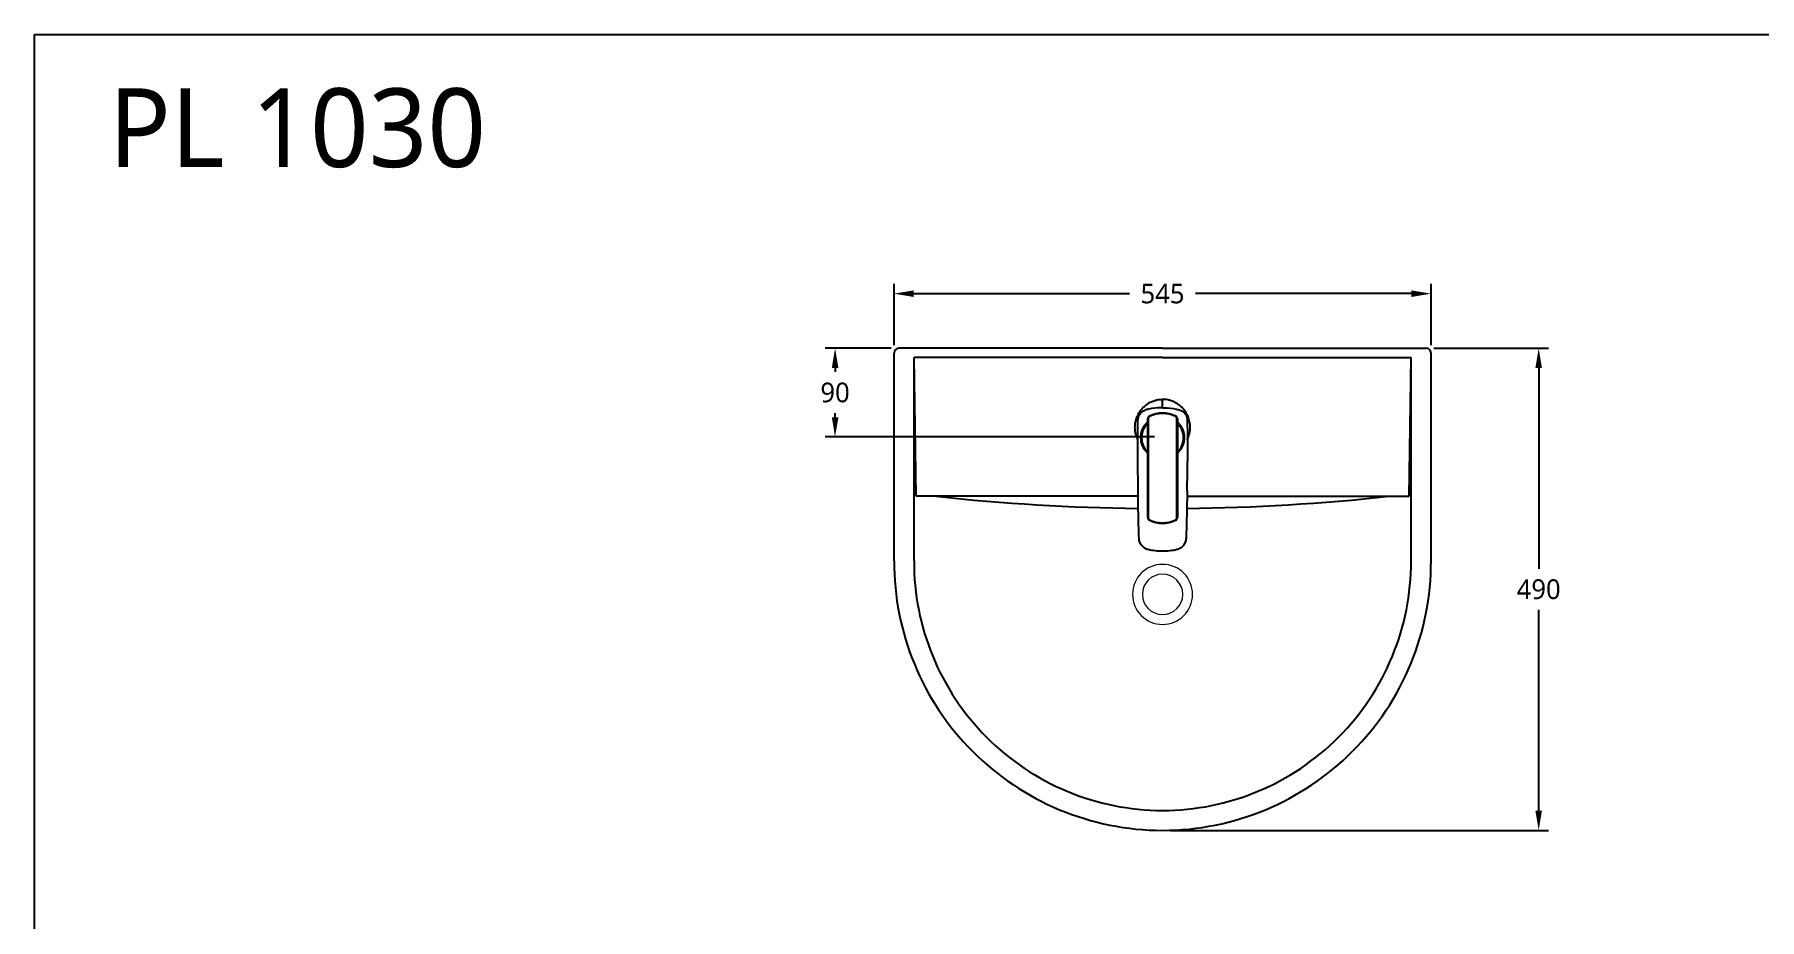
# Model space of a CAD drawing. Header units: millimetres. Extents: x 28 to 9741, y 28 to 4195.
# Drawn here: x 6641 to 8393, y 3296 to 4195 of the extents above; entities that cross this region are included whole.
import ezdxf
from ezdxf.lldxf.tags import DXFTag

# ---------------------------------------------------------------- set-up
doc = ezdxf.new("R2010")
doc.units = ezdxf.units.MM
doc.layers.get('0').update_dxf_attribs({"linetype": 'CONTINUOUS'})
doc.layers.get('Defpoints').update_dxf_attribs({"linetype": 'CONTINUOUS'})
doc.layers.add('1', color=7, linetype='CONTINUOUS')
doc.layers.add('5', color=5, linetype='PHANTOM')
doc.styles.add('GHS', font='romans', dxfattribs={"bigfont": 'ghs'})
tags = doc.linetypes.add('PHANTOM', pattern=[50.5, 18, -6.5, 6.5, -6.5, 6.5, -6.5]).pattern_tags.tags
tags[14:15] = [DXFTag(74, 4), DXFTag(75, 0), DXFTag(340, '0'), DXFTag(46, 0.0), DXFTag(50, 0.0), DXFTag(44, 0.0), DXFTag(45, 0.0)]
tags[12:13] = [DXFTag(74, 4), DXFTag(75, 0), DXFTag(340, '0'), DXFTag(46, 0.0), DXFTag(50, 0.0), DXFTag(44, 0.0), DXFTag(45, 0.0)]
tags[10:11] = [DXFTag(74, 4), DXFTag(75, 0), DXFTag(340, '0'), DXFTag(46, 0.0), DXFTag(50, 0.0), DXFTag(44, 0.0), DXFTag(45, 0.0)]
tags[8:9] = [DXFTag(74, 4), DXFTag(75, 0), DXFTag(340, '0'), DXFTag(46, 0.0), DXFTag(50, 0.0), DXFTag(44, 0.0), DXFTag(45, 0.0)]
tags[6:7] = [DXFTag(74, 4), DXFTag(75, 0), DXFTag(340, '0'), DXFTag(46, 0.0), DXFTag(50, 0.0), DXFTag(44, 0.0), DXFTag(45, 0.0)]
tags[4:5] = [DXFTag(74, 4), DXFTag(75, 0), DXFTag(340, '0'), DXFTag(46, 0.0), DXFTag(50, 0.0), DXFTag(44, 0.0), DXFTag(45, 0.0)]
doc.dimstyles.get("Standard").update_dxf_attribs({"dimtxt": 0.18, "dimasz": 0.18, "dimexe": 0.18, "dimexo": 0.0625, "dimgap": 0.09, "dimtad": 0, "dimtih": 1, "dimtoh": 1, "dimdec": 4, "dimzin": 0, "dimdsep": 46, "dimtxsty": 'Standard', "dimcen": 0.09, "dimadec": 0, "dimazin": 0, "dimtfac": 1, "dimtdec": 4, "dimtofl": 0, "dimtmove": 0, "dimatfit": 3, "dimfxl": 0, "dimtolj": 1, "dimtzin": 0, "dimarcsym": 0})
doc.dimstyles.new('Standard$0', dxfattribs={"dimtxt": 0.18, "dimasz": 0.18, "dimexe": 0.18, "dimexo": 0.0625, "dimgap": 0.09, "dimtad": 0, "dimtih": 1, "dimtoh": 1, "dimdec": 4, "dimzin": 0, "dimdsep": 46, "dimtxsty": 'Standard', "dimcen": 0.09, "dimadec": 0, "dimazin": 0, "dimtfac": 1, "dimtdec": 4, "dimtofl": 0, "dimtmove": 0, "dimatfit": 3, "dimfxl": 0, "dimtolj": 1, "dimtzin": 0, "dimarcsym": 0})

# ---------------------------------------------------------------- blocks, each defined once
blk = doc.blocks.new('*D44')
at = {"color": 3, "lineweight": -2}
for p, q in [((7513.8, 3879.5), (7513.8, 3942)), ((8059, 3879.5), (8059, 3942)), ((7533.8, 3932), (7752.9, 3932)), ((8039, 3932), (7819.9, 3932))]:
    blk.add_line(p, q, dxfattribs=at)
at = {"color": 3}
for points in [[(7533.8, 3935.3), (7533.8, 3928.6), (7513.8, 3932)], [(8039, 3935.3), (8039, 3928.6), (8059, 3932)]]:
    blk.add_solid(points, dxfattribs=at)
at = {"layer": 'Defpoints', "color": 0}
for p in [(8059, 3932), (7513.8, 3871.5), (8059, 3871.5)]:
    blk.add_point(p, dxfattribs=at)
at = {"color": 0, "insert": (7786.4, 3932), "char_height": 20, "attachment_point": 5}
blk.add_mtext('\\A1;{\\f@NanumGothic|b0|i0|c0|p50;545}', dxfattribs=at)
blk = doc.blocks.new('*D45')
at = {"color": 3, "lineweight": -2}
for p, q in [((8062, 3876.5), (8178.3, 3876.5)), ((8168.3, 3856.5), (8168.3, 3652.5)), ((8168.3, 3406.7), (8168.3, 3610.7)), ((7794.4, 3386.7), (8178.3, 3386.7))]:
    blk.add_line(p, q, dxfattribs=at)
at = {"color": 3}
for points in [[(8165, 3856.5), (8171.6, 3856.5), (8168.3, 3876.5)], [(8165, 3406.7), (8171.6, 3406.7), (8168.3, 3386.7)]]:
    blk.add_solid(points, dxfattribs=at)
at = {"layer": 'Defpoints', "color": 0}
for p in [(8054, 3876.5), (7786.4, 3386.7), (8168.3, 3386.7)]:
    blk.add_point(p, dxfattribs=at)
at = {"color": 0, "insert": (8168.3, 3631.6), "char_height": 20, "attachment_point": 5}
blk.add_mtext('\\A1;{\\fNanumGothic|b0|i0|c0|p50;490}', dxfattribs=at)
blk = doc.blocks.new('*D46')
at = {"color": 3, "lineweight": -2}
for p, q in [((7510.8, 3876.5), (7443.9, 3876.5)), ((7453.9, 3856.5), (7453.9, 3852.4)), ((7453.9, 3806.4), (7453.9, 3810.6)), ((7778.4, 3786.4), (7443.9, 3786.4))]:
    blk.add_line(p, q, dxfattribs=at)
at = {"color": 3}
for points in [[(7450.6, 3856.5), (7457.3, 3856.5), (7453.9, 3876.5)], [(7450.6, 3806.4), (7457.3, 3806.4), (7453.9, 3786.4)]]:
    blk.add_solid(points, dxfattribs=at)
at = {"layer": 'Defpoints', "color": 0}
for p in [(7518.8, 3876.5), (7453.9, 3786.4), (7786.4, 3786.4)]:
    blk.add_point(p, dxfattribs=at)
at = {"color": 0, "insert": (7453.9, 3831.5), "char_height": 20, "attachment_point": 5}
blk.add_mtext('\\A1;{\\fNanumGothic|b0|i0|c0|p50;90}', dxfattribs=at)

msp = doc.modelspace()

# ---------------------------------------------------------------- linework, layer by layer
at = {"color": 2}
for p, q in [((7513.82394, 3660.37783), (7513.82394, 3871.49567)), ((7786.42392, 3876.49567), (7518.82394, 3876.49567)), ((7786.42392, 3876.49567), (8054.02389, 3876.49567)), ((8059.02389, 3660.37783), (8059.02389, 3871.49567)), ((7786.42392, 3867.14706), (7534.06394, 3867.14706)), ((7534.06394, 3660.37783), (7534.06394, 3867.14706)), ((7536.08794, 3726.15332), (7534.06394, 3867.14706)), ((7786.42392, 3867.14706), (8038.78389, 3867.14706)), ((8036.75989, 3726.15332), (8038.78389, 3867.14706)), ((8038.78389, 3660.37783), (8038.78389, 3867.14706)), ((7761.57141, 3726.15332), (7536.08794, 3726.15332)), ((7811.27643, 3726.15332), (8036.75989, 3726.15332))]:
    msp.add_line(p, q, dxfattribs=at)
for centre, radius, start, end in [((7518.82394, 3871.49567), 5, 90, 180), ((8054.02389, 3871.49567), 5, 0, 90), ((7786.89993, 3659.7592), 273.07669, 179.87020062, 269.90012504), ((7786.90021, 3659.75957), 252.83703, 179.85989501, 269.8920653), ((7785.9479, 3659.7592), 273.07669, 270.09987496, 0.12979938), ((7785.94762, 3659.75957), 252.83703, 270.1079347, 0.14010499)]:
    msp.add_arc(centre, radius, start, end, dxfattribs=at)
at = {"color": 0, "linetype": 'Continuous', "lineweight": 0}
for radius, start, end in [(30.5, 90, 270), (30.5, 90, 270), (20.5, 90, 270), (20.5, 90, 270), (30.5, 270, 90), (30.5, 270, 90), (20.5, 270, 90), (20.5, 270, 90)]:
    msp.add_arc((7786.42392, 3626.45348), radius, start, end, dxfattribs=at)
at = {"color": 2}
for centre, major_axis, start_param, end_param in [((7782.49049, 5907.61039), (-127.10631, 2190.36603), 2.977817924, 3.0731060602), ((7790.35735, 5907.61039), (127.10631, 2190.36603), 3.2100792532, 3.3053673833)]:
    msp.add_ellipse(centre, major_axis=major_axis, ratio=0.9844022215, start_param=start_param, end_param=end_param, dxfattribs=at)
at = {"layer": '1', "color": 7, "linetype": 'Continuous'}
for p, q in [((7771.42392, 3804.92275), (7771.42392, 3804.96638)), ((7771.42392, 3704.44135), (7771.42392, 3804.92275)), ((7771.92392, 3804.91402), (7771.92392, 3704.43262)), ((7773.09551, 3807.65583), (7773.09551, 3807.6122)), ((7799.75234, 3807.6122), (7799.75234, 3807.65583)), ((7800.92392, 3704.43262), (7800.92392, 3804.91402)), ((7801.42392, 3804.96638), (7801.42392, 3804.92275)), ((7801.42392, 3804.92275), (7801.42392, 3704.44135)), ((7765.12393, 3786.30096), (7765.12393, 3786.12665)), ((7765.12393, 3785.95234), (7765.12393, 3785.6473)), ((7807.72392, 3786.12665), (7807.72392, 3786.30096)), ((7807.72392, 3785.6473), (7807.72392, 3785.95234))]:
    msp.add_line(p, q, dxfattribs=at)
for centre, major_axis, ratio, start_param, end_param in [((7786.42392, 3785.95234), (-21.3, 0), 0.996195, 5.4937619843, 6.2831853072), ((7786.42392, 3785.6473), (-21.3, 0), 0.996195, 5.4937619843, 6.2831853072), ((7774.42392, 3804.96638), (3, 0), 0.999848, 2.0295203772, 3.1415926536), ((7774.42392, 3804.92275), (-3, 0), 0.999848, 5.1711130308, 6.2831853072), ((7771.92392, 3804.92275), (0.5, 0), 0.017452, 3.1415926536, 4.7123889804), ((7774.42392, 3804.91402), (2.5, 0), 0.999848, 2.0295203772, 3.1415926536), ((7786.42392, 3780.67173), (30.1, 0), 0.999848, 1.1120722764, 2.0295203772), ((7786.42392, 3780.6281), (-30.1, 0), 0.999848, 4.25366493, 5.1711130308), ((7773.31691, 3807.16395), (-0.22138, 0.44832), 0.007728, 0.0156492517, 1.5864455785), ((7786.42392, 3780.61937), (29.6, 0), 0.999848, 1.1120722764, 2.0295203772), ((7799.53093, 3807.16395), (0.22138, 0.44832), 0.007728, 4.6967397287, 6.2675360555), ((7798.42392, 3804.91402), (2.5, 0), 0.999848, 0, 1.1120722764), ((7798.42392, 3804.96638), (3, 0), 0.999848, 0, 1.1120722764), ((7798.42392, 3804.92275), (-3, 0), 0.999848, 3.1415926536, 4.25366493), ((7800.92392, 3804.92275), (0.5, 0), 0.017452, 4.7123889804, 6.2831853072), ((7786.42392, 3785.6473), (-21.3, 0), 0.996195, 2.3520711434, 3.9310159553), ((7786.42392, 3785.95234), (-21.3, 0), 0.996195, 3.1415926325, 3.9116755375), ((7786.42392, 3786.44889), (-21.4, 0), 0.996167, 6.2604087729, 6.2831853072), ((7786.42392, 3786.44889), (-21.4, 0), 0.996167, 0, 0.1433351484), ((7786.42392, 3786.12665), (-21.3, 0), 0.996195, 5.8189168335, 6.2831853072), ((7786.42392, 3786.30096), (-21.3, 0), 0.996195, 6.0155608798, 6.2831853072), ((7786.42392, 3785.6473), (-21.3, 0), 0.996195, 0, 0.7895214891), ((7786.42392, 3786.12665), (-21.3, 0), 0.996195, 3.1415926325, 3.4862842697), ((7786.42392, 3786.30096), (-21.3, 0), 0.996195, 3.1415926325, 3.4531993677), ((7786.42392, 3786.44889), (21.5, 0), 0.996167, 6.0138918981, 6.2831853072), ((7786.42392, 3786.44889), (-21.4, 0), 0.996167, 2.9982575117, 3.2607768367), ((7774.42392, 3704.44135), (-3, 0), 0.999848, 0, 1.1120722764), ((7774.42392, 3704.43262), (2.5, 0), 0.999848, 3.1415926536, 4.25366493), ((7786.42392, 3728.73601), (-30.1, 0), 0.999848, 1.1120722764, 2.0295203772), ((7786.42392, 3728.72728), (29.6, 0), 0.999848, 4.25366493, 5.1711130308), ((7798.42392, 3704.43262), (2.5, 0), 0.999848, 5.1711130308, 6.2831853072), ((7798.42392, 3704.44135), (-3, 0), 0.999848, 2.0295203772, 3.1415926536)]:
    msp.add_ellipse(centre, major_axis=major_axis, ratio=ratio, start_param=start_param, end_param=end_param, dxfattribs=at)
for points, knots in [([(7761.19077, 3783.69556), (7761.12921, 3783.82609), (7760.68829, 3784.77955), (7759.96262, 3786.60418), (7759.32224, 3788.7966), (7758.93437, 3790.58761), (7758.63112, 3792.39966), (7758.32483, 3795.61574), (7758.50255, 3799.34861), (7759.22096, 3803.03307), (7760.298, 3806.64788), (7762.31023, 3810.96547), (7765.72754, 3815.60093), (7770.03393, 3819.47635), (7774.22685, 3821.91295), (7777.38658, 3823.1365), (7779.24121, 3823.69105), (7782.06429, 3824.37582), (7784.48631, 3824.63351), (7786.42392, 3824.63351)], [0, 0, 0, 0, 0.0079032457, 0.0575080856, 0.1071129256, 0.1319153456, 0.1567177655, 0.2063226055, 0.3055322854, 0.3551371254, 0.4047419654, 0.5039516453, 0.6031613252, 0.7023710051, 0.801580685, 0.851185525, 0.875987945, 0.900790365, 1, 1, 1, 1]), ([(7786.42392, 3816.12568), (7786.42392, 3816.14323), (7786.42392, 3816.3564), (7786.42392, 3816.76886), (7786.42392, 3817.97283), (7786.42392, 3819.83385), (7786.42392, 3821.88717), (7786.42392, 3823.45351), (7786.42392, 3824.24048), (7786.42392, 3824.63351)], [0, 0, 0, 0, 0.0063765733, 0.0773496752, 0.1483227771, 0.4322151847, 0.7161075924, 0.8580537962, 1, 1, 1, 1]), ([(7811.65708, 3783.69555), (7811.71863, 3783.82608), (7812.15955, 3784.77955), (7812.88522, 3786.60417), (7813.5256, 3788.79659), (7813.91348, 3790.58761), (7814.21673, 3792.39966), (7814.52301, 3795.61574), (7814.34529, 3799.3486), (7813.62689, 3803.03306), (7812.54985, 3806.64787), (7810.53761, 3810.96547), (7807.1203, 3815.60093), (7802.81392, 3819.47635), (7798.62099, 3821.91295), (7795.46127, 3823.1365), (7793.60663, 3823.69105), (7790.78356, 3824.37582), (7788.36154, 3824.63351), (7786.42392, 3824.63351)], [0, 0, 0, 0, 0.0079032457, 0.0575080856, 0.1071129256, 0.1319153456, 0.1567177655, 0.2063226055, 0.3055322854, 0.3551371254, 0.4047419654, 0.5039516453, 0.6031613252, 0.7023710051, 0.801580685, 0.851185525, 0.875987945, 0.900790365, 1, 1, 1, 1]), ([(7761.67307, 3738.69565), (7761.63303, 3740.31923), (7761.42905, 3749.1339), (7761.19103, 3765.14786), (7761.16419, 3784.9733), (7761.29682, 3797.60321), (7761.38165, 3803.03972)], [0, 0, 0, 0, 0.0757276378, 0.4111013698, 0.7464751018, 1, 1, 1, 1]), ([(7761.38165, 3803.03973), (7761.41789, 3805.36295), (7761.96733, 3807.66879), (7764.47341, 3811.59238), (7766.40258, 3813.07018), (7768.65505, 3813.7079)], [0, 0, 0, 0, 0.5, 0.5, 1, 1, 1, 1]), ([(7771.39957, 3769.76583), (7771.21925, 3769.93331), (7768.97339, 3772.09327), (7765.60335, 3777.18335), (7763.83421, 3785.77469), (7765.60335, 3794.36604), (7768.97299, 3799.4555), (7771.21822, 3801.61508), (7771.39799, 3801.78209)], [0, 0, 0, 0, 0.0205573878, 0.2602936828, 0.500029981, 0.7397662792, 0.9795025743, 1, 1, 1, 1]), ([(7771.43027, 3801.16431), (7770.01648, 3799.79278), (7766.45828, 3795.25586), (7763.91792, 3785.81849), (7766.29228, 3777.00251), (7769.26438, 3772.84634), (7770.14617, 3771.82892)], [0, 0, 0, 0, 0.1822338912, 0.5288018467, 0.8753698073, 1, 1, 1, 1]), ([(7786.33729, 3816.15848), (7785.84017, 3816.1587), (7785.34306, 3816.1532), (7780.6191, 3816.0464), (7776.40163, 3815.53611), (7771.0596, 3814.35144), (7769.85241, 3814.0469), (7768.65505, 3813.7079)], [0, 0, 0, 0, 0.0832697347, 0.0832697347, 0.7914920611, 0.7914920611, 1, 1, 1, 1]), ([(7786.33729, 3816.15848), (7786.36617, 3816.15846), (7786.39504, 3816.15845), (7786.4528, 3816.15845), (7786.48168, 3816.15846), (7786.51056, 3816.15848)], [0, 0, 0, 0, 0.4999999501, 0.4999999501, 1, 1, 1, 1]), ([(7786.51056, 3816.15848), (7787.00768, 3816.1587), (7787.50479, 3816.1532), (7792.22875, 3816.0464), (7796.44622, 3815.53611), (7801.78825, 3814.35144), (7802.99544, 3814.0469), (7804.1928, 3813.7079)], [0, 0, 0, 0, 0.0832697301, 0.0832697301, 0.7914920601, 0.7914920601, 1, 1, 1, 1]), ([(7801.3257, 3770.37555), (7801.55284, 3770.59384), (7805.58254, 3774.64857), (7809.6973, 3784.8779), (7806.09006, 3795.92547), (7802.3635, 3800.24138), (7801.45347, 3801.12565)], [0, 0, 0, 0, 0.0276047619, 0.5005743768, 0.8884228338, 1, 1, 1, 1]), ([(7801.44986, 3801.78209), (7801.62962, 3801.61509), (7803.87486, 3799.4555), (7807.24449, 3794.36604), (7809.01364, 3785.77469), (7807.24449, 3777.18335), (7803.87446, 3772.09327), (7801.62859, 3769.93331), (7801.44828, 3769.76583)], [0, 0, 0, 0, 0.020497447, 0.260233742, 0.4999700402, 0.7397063384, 0.9794426335, 1, 1, 1, 1]), ([(7804.1928, 3813.7079), (7806.44577, 3813.07004), (7808.39043, 3811.57167), (7810.87575, 3807.67192), (7811.42997, 3805.36186), (7811.4662, 3803.03973)], [0, 0, 0, 0, 0.5, 0.5, 1, 1, 1, 1]), ([(7811.4662, 3803.03972), (7811.55103, 3797.60321), (7811.68366, 3784.9733), (7811.65682, 3765.14786), (7811.41879, 3749.1339), (7811.21481, 3740.31923), (7811.17478, 3738.69565)], [0, 0, 0, 0, 0.2535248982, 0.5888986302, 0.9242723622, 1, 1, 1, 1]), ([(7761.56692, 3726.60566), (7761.55705, 3727.61323), (7761.57287, 3729.62855), (7761.6205, 3731.64322), (7761.6644, 3733.65799), (7761.70456, 3735.67285), (7761.69792, 3737.68834), (7761.67307, 3738.69565)], [0, 0, 0, 0, 0.25, 0.5, 0.5, 0.75, 1, 1, 1, 1]), ([(7811.17478, 3738.69565), (7811.14993, 3737.68834), (7811.14328, 3735.67285), (7811.18345, 3733.65799), (7811.22735, 3731.64322), (7811.27498, 3729.62855), (7811.2908, 3727.61323), (7811.28092, 3726.60566)], [0, 0, 0, 0, 0.25, 0.5, 0.5, 0.75, 1, 1, 1, 1]), ([(7762.57305, 3683.43722), (7762.35792, 3689.27856), (7761.94956, 3702.30977), (7761.6748, 3716.70218), (7761.5802, 3725.24957), (7761.56692, 3726.60566)], [0, 0, 0, 0, 0.4061200197, 0.9057784797, 1, 1, 1, 1]), ([(7811.28092, 3726.60566), (7811.26764, 3725.24957), (7811.17305, 3716.70218), (7810.89829, 3702.30977), (7810.48993, 3689.27856), (7810.2748, 3683.43722)], [0, 0, 0, 0, 0.0942215203, 0.5938799803, 1, 1, 1, 1]), ([(7771.88677, 3671.90531), (7771.56204, 3671.97842), (7770.91886, 3672.15224), (7769.66725, 3672.60887), (7768.18598, 3673.37877), (7766.59297, 3674.59113), (7765.22536, 3676.05079), (7764.11432, 3677.71225), (7763.28327, 3679.52862), (7762.74905, 3681.45237), (7762.59747, 3682.77434), (7762.57306, 3683.43717)], [0, 0, 0, 0, 0.0624998655, 0.1250000708, 0.2500004815, 0.3750008921, 0.5000013027, 0.6250017134, 0.750002124, 0.8750025346, 1, 1, 1, 1]), ([(7810.27479, 3683.43718), (7810.25038, 3682.77435), (7810.0988, 3681.45237), (7809.56458, 3679.52862), (7808.73353, 3677.71225), (7807.62249, 3676.05079), (7806.25488, 3674.59113), (7804.66187, 3673.37877), (7803.1806, 3672.60887), (7801.92899, 3672.15224), (7801.28581, 3671.97842), (7800.96108, 3671.90531)], [0, 0, 0, 0, 0.1249984036, 0.2499986802, 0.3749989568, 0.4999992334, 0.62499951, 0.7499997866, 0.8750000632, 0.9375002015, 1, 1, 1, 1])]:
    msp.add_open_spline(points, degree=3, knots=knots, dxfattribs=at)
for points in [[(7786.42392, 3670.28493), (7781.51753, 3670.28493), (7776.67214, 3670.8279), (7771.88677, 3671.90531)], [(7800.96108, 3671.90531), (7796.17571, 3670.8279), (7791.33031, 3670.28493), (7786.42392, 3670.28493)]]:
    msp.add_open_spline(points, degree=3, dxfattribs=at)
at = {"layer": '5', "color": 212, "linetype": 'ByBlock'}
msp.add_lwpolyline([(6641.04311, 4195.30968), (9741.04311, 4195.30968), (9741.04311, 2040.05922), (6641.04311, 2040.05922)], close=True, dxfattribs=at)

# ---------------------------------------------------------------- texts
at = {"insert": (6716.43507, 4140.58761), "char_height": 80, "width": 460, "attachment_point": 1, "style": 'GHS'}
msp.add_mtext('{\\fNanumGothic|b0|i0|c0|p50;PL 1030}', dxfattribs=at)

# ---------------------------------------------------------------- dimensions: what is measured, and where the dimension line sits
dim = msp.add_linear_dim(base=(8059.02389, 3931.97326), p1=(7513.82394, 3871.49567), p2=(8059.02389, 3871.49567), text='{\\f@NanumGothic|b0|i0|c0|p50;545}', dimstyle='Standard', override={"dimtxt": 20, "dimasz": 20, "dimexe": 10, "dimexo": 8, "dimgap": 10, "dimdec": 4, "dimlfac": 1, "dimzin": 8, "dimclrd": 3, "dimclre": 3, "dimtdec": 4, "dimarcsym": 1})
dim.commit()
dim.dimension.update_dxf_attribs({"geometry": '*D44', "text_midpoint": (7786.42392, 3931.97326)})
dim = msp.add_linear_dim(base=(7453.94845, 3786.44889), p1=(7518.82394, 3876.49567), p2=(7786.42392, 3786.44889), angle=90, text='{\\fNanumGothic|b0|i0|c0|p50;90}', dimstyle='Standard', override={"dimtxt": 20, "dimasz": 20, "dimexe": 10, "dimexo": 8, "dimgap": 10, "dimzin": 8, "dimclrd": 3, "dimclre": 3, "dimarcsym": 1})
dim.commit()
dim.dimension.update_dxf_attribs({"geometry": '*D46', "text_midpoint": (7453.94845, 3831.47228), "dimtype": 160})
dim = msp.add_linear_dim(base=(8168.31082, 3386.68292), p1=(8054.02389, 3876.49567), p2=(7786.42392, 3386.68292), angle=90, text='{\\fNanumGothic|b0|i0|c0|p50;490}', dimstyle='Standard$0', override={"dimtxt": 20, "dimasz": 20, "dimexe": 10, "dimexo": 8, "dimgap": 10, "dimzin": 8, "dimclrd": 3, "dimclre": 3, "dimarcsym": 1})
dim.commit()
dim.dimension.update_dxf_attribs({"geometry": '*D45', "text_midpoint": (8168.31082, 3631.5893)})

doc.saveas('drawing.dxf')
